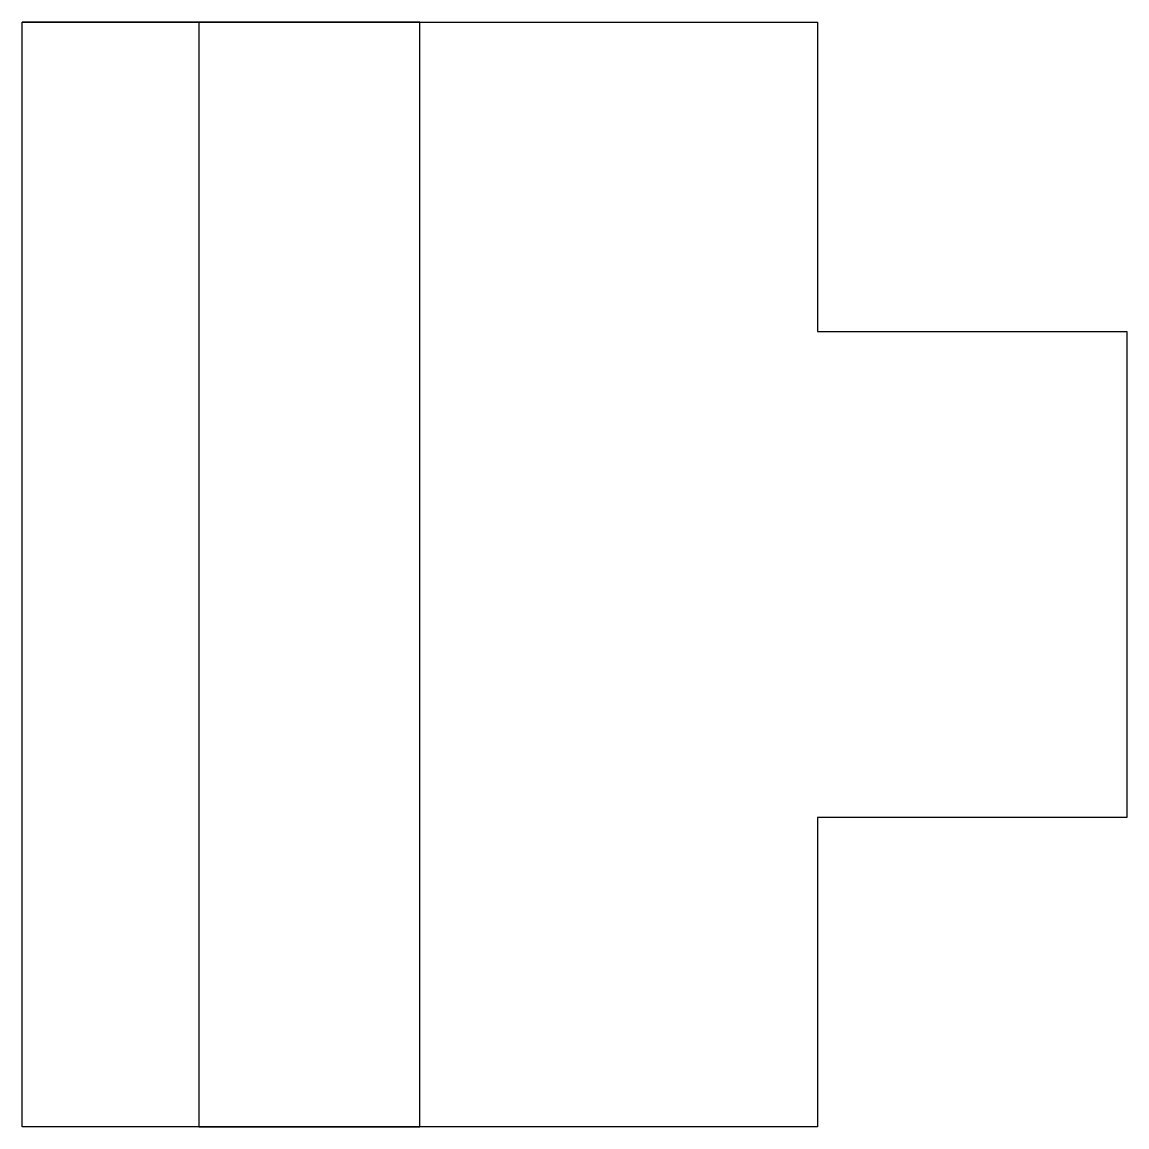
# Model space of a CAD drawing. Header units: millimetres. Extents: x 100.3 to 125.3, y 70.9 to 95.9.
import ezdxf

# ---------------------------------------------------------------- set-up
doc = ezdxf.new("R2010")
doc.units = ezdxf.units.MM
doc.layers.add('Primary', color=7, linetype='Continuous', lineweight=30)

msp = doc.modelspace()

# ---------------------------------------------------------------- linework, layer by layer
at = {"layer": 'Primary'}
for p, q in [((104.278, 95.938, 25), (100.278, 95.938, 21)), ((100.278, 95.938), (100.278, 95.938, 21)), ((100.278, 70.938, 21), (100.278, 95.938, 21)), ((104.278, 95.938, 25), (104.278, 70.938, 25)), ((109.278, 95.938, 25), (104.278, 95.938, 25)), ((109.278, 70.938, 25), (109.278, 95.938, 25)), ((109.278, 95.938, 14), (118.278, 95.938, 14)), ((109.278, 70.938, 14), (109.278, 95.938, 14)), ((118.278, 95.938, 14), (118.278, 88.938, 14)), ((118.278, 88.938, 14), (125.278, 88.938, 14)), ((125.278, 88.938, 14), (125.278, 77.938, 14)), ((118.278, 77.938, 14), (118.278, 70.938, 14)), ((125.278, 77.938, 14), (118.278, 77.938, 14)), ((104.278, 70.938, 25), (100.278, 70.938, 21)), ((100.278, 70.938, 21), (100.278, 70.938)), ((104.278, 70.938, 25), (109.278, 70.938, 25)), ((118.278, 70.938, 14), (109.278, 70.938, 14))]:
    msp.add_line(p, q, dxfattribs=at)
at = {"layer": 'Primary', "extrusion": (-1, 0, 0)}
msp.add_line((100.278, 70.938), (100.278, 95.938), dxfattribs=at)
at = {"layer": 'Primary', "extrusion": (0, 1, 0)}
for p, q in [((100.278, 95.938), (118.278, 95.938)), ((109.278, 95.938, 14), (118.278, 95.938, 14)), ((109.278, 95.938, 25), (109.278, 95.938, 14)), ((118.278, 95.938, 14), (118.278, 95.938)), ((118.278, 88.938, 14), (125.278, 88.938, 14)), ((118.278, 88.938), (125.278, 88.938)), ((118.278, 88.938, 14), (118.278, 88.938)), ((125.278, 88.938), (125.278, 88.938, 14))]:
    msp.add_line(p, q, dxfattribs=at)
at = {"layer": 'Primary', "extrusion": (1, 0, 0)}
for p, q in [((109.278, 95.938, 25), (109.278, 95.938, 14)), ((109.278, 70.938, 25), (109.278, 95.938, 25)), ((109.278, 70.938, 14), (109.278, 95.938, 14)), ((118.278, 95.938, 14), (118.278, 88.938, 14)), ((118.278, 95.938), (118.278, 88.938)), ((118.278, 95.938, 14), (118.278, 95.938)), ((118.278, 88.938, 14), (118.278, 88.938)), ((125.278, 88.938, 14), (125.278, 77.938, 14)), ((125.278, 88.938), (125.278, 77.938)), ((125.278, 88.938), (125.278, 88.938, 14)), ((118.278, 77.938, 14), (118.278, 70.938, 14)), ((118.278, 77.938), (118.278, 70.938)), ((118.278, 77.938, 14), (118.278, 77.938)), ((125.278, 77.938, 14), (125.278, 77.938)), ((109.278, 70.938, 14), (109.278, 70.938, 25)), ((118.278, 70.938), (118.278, 70.938, 14))]:
    msp.add_line(p, q, dxfattribs=at)
at = {"layer": 'Primary', "extrusion": (0, -1, 0)}
for p, q in [((125.278, 77.938, 14), (118.278, 77.938, 14)), ((118.278, 77.938, 14), (118.278, 77.938)), ((125.278, 77.938), (118.278, 77.938)), ((125.278, 77.938, 14), (125.278, 77.938)), ((118.278, 70.938), (100.278, 70.938)), ((109.278, 70.938, 14), (109.278, 70.938, 25)), ((118.278, 70.938, 14), (109.278, 70.938, 14)), ((118.278, 70.938), (118.278, 70.938, 14))]:
    msp.add_line(p, q, dxfattribs=at)

doc.saveas('drawing.dxf')
